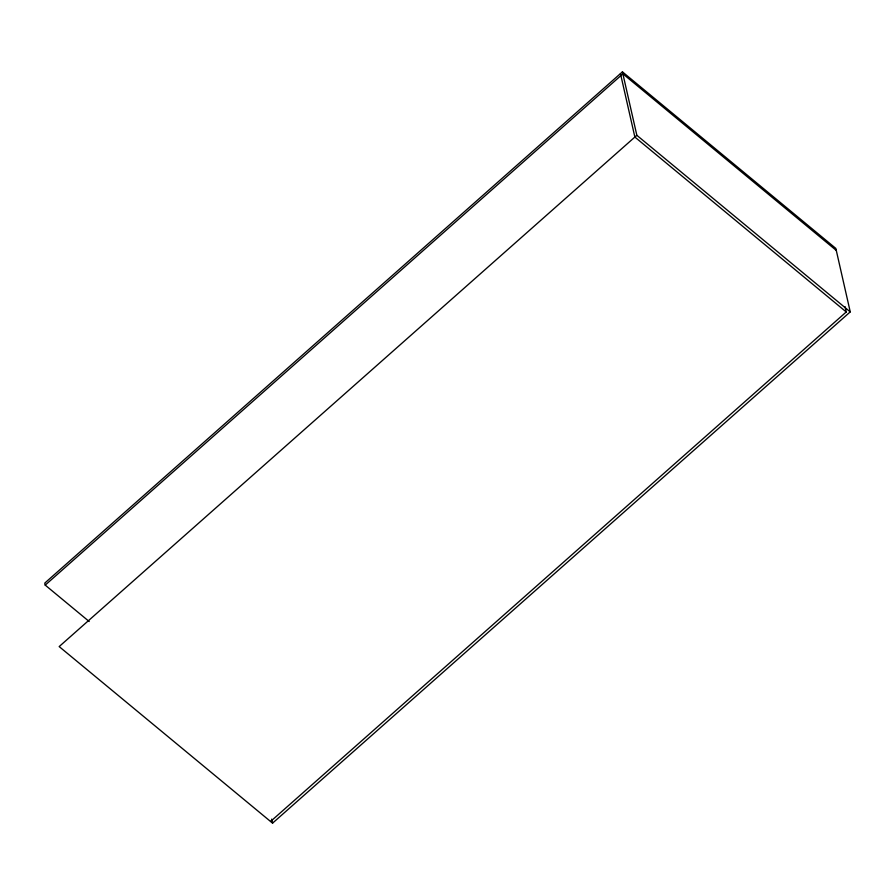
<?xml version="1.0" encoding="UTF-8"?>
<svg xmlns="http://www.w3.org/2000/svg" width="895" height="895" viewBox="0 0 895 895"><rect width="100%" height="100%" fill="white"/><g stroke="black" fill="none" stroke-linecap="round" stroke-linejoin="round"><path stroke-width="1.34" d="M622.428 71.857L636.848 135.313L59.171 646.582L272.572 823.143L850.25 311.885L835.829 248.418L622.428 71.857L44.75 583.115L45.209 585.117L89.198 621.522M45.209 585.117L622.886 73.849L836.288 250.421M270.558 821.476L846.256 311.963L845.048 306.616M636.848 135.313L850.25 311.885M846.256 311.963L634.868 137.058L620.459 73.603M271.655 819.138L272.572 823.143"/></g></svg>
